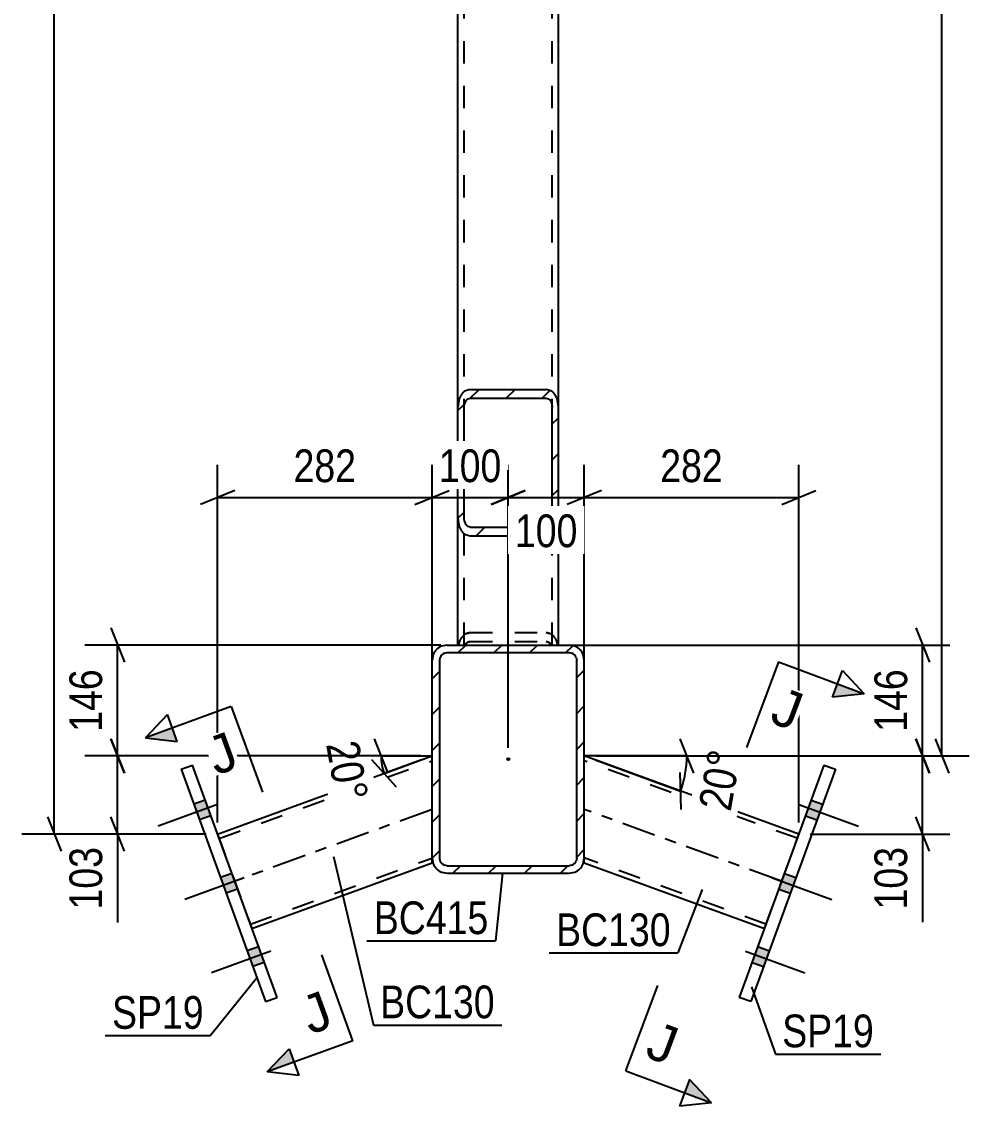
# Model space of a CAD drawing. Header units: millimetres. Extents: x 0 to 594, y 0 to 420.
# Drawn here: x 157.9 to 240.9, y 115 to 210 of the extents above; entities that cross this region are included whole.
import ezdxf

# ---------------------------------------------------------------- set-up
doc = ezdxf.new("R2010")
doc.units = ezdxf.units.MM
doc.linetypes.add('DXK_LINE_DOT2', pattern=[3.9198, 1.9599, -1.9599])
doc.linetypes.add('DXK_LINE_DOT3', pattern=[5.9187, 2.979, -0.9799, 0.9799, -0.9799])
doc.styles.add('Arial', font='ARIAL.TTF', dxfattribs={"height": 0.2})
doc.styles.add('Arial Narrow', font='ARIALN.TTF', dxfattribs={"height": 0.2})

# ---------------------------------------------------------------- blocks, each defined once
blk = doc.blocks.new('Part-761545824-6190 - 6049')
at = {"color": 2, "linetype": 'Continuous'}
for p, q in [((225.953, 138.83), (207.159, 145.67)), ((207.159, 136.37), (207.159, 136.722)), ((207.159, 136.37), (207.159, 136.305)), ((207.159, 136.305), (222.943, 130.56))]:
    blk.add_line(p, q, dxfattribs=at)
at = {"color": 7, "linetype": 'DXK_LINE_DOT2'}
for p, q in [((207.159, 145.605), (207.159, 145.67)), ((207.159, 136.722), (207.159, 145.67)), ((225.816, 138.454), (207.159, 145.245)), ((222.943, 130.56), (225.953, 138.83)), ((223.08, 130.936), (207.159, 136.731))]:
    blk.add_line(p, q, dxfattribs=at)
at = {"color": 7, "linetype": 'DXK_LINE_DOT3'}
blk.add_line((224.448, 134.695), (207.159, 140.988), dxfattribs=at)
blk = doc.blocks.new('Part-761545824-6150 - 6049')
at = {"linetype": 'Continuous'}
h = blk.add_hatch(dxfattribs=at)
h.set_pattern_fill('', scale=0.7, style=0, pattern_type=0)
h.set_pattern_definition([(45, (196.0926, 166.5004), (-1.57154, 1.57154), [])])
h.paths.add_polyline_path([(196.093, 176.231), (196.093, 166.5), (196.174, 165.905), (196.405, 165.399), (196.751, 165.062), (197.159, 164.943), (203.826, 164.943), (204.234, 165.062), (204.58, 165.399), (204.811, 165.905), (204.893, 166.5), (204.893, 176.231), (204.811, 176.827), (204.58, 177.332), (204.234, 177.67), (203.826, 177.788), (197.159, 177.788), (196.751, 177.67), (196.405, 177.332), (196.174, 176.827)])
h.paths.add_polyline_path([(196.782, 176.782), (196.955, 176.951), (197.159, 177.01), (203.826, 177.01), (204.03, 176.951), (204.203, 176.782), (204.319, 176.529), (204.359, 176.231), (204.359, 166.5), (204.319, 166.203), (204.203, 165.95), (204.03, 165.781), (203.826, 165.722), (197.159, 165.722), (196.955, 165.781), (196.782, 165.95), (196.667, 166.203), (196.626, 166.5), (196.626, 176.231), (196.667, 176.529)])
at = {"color": 2, "linetype": 'Continuous'}
for p, q in [((197.159, 177.788), (196.751, 177.67)), ((197.159, 177.788), (203.826, 177.788)), ((204.234, 177.67), (203.826, 177.788)), ((196.174, 176.827), (196.093, 176.231)), ((196.955, 176.951), (197.159, 177.01)), ((197.159, 177.01), (203.826, 177.01)), ((203.826, 177.01), (204.03, 176.951)), ((204.893, 176.231), (204.811, 176.827)), ((196.093, 166.5), (196.093, 176.231)), ((196.626, 176.231), (196.667, 176.529)), ((196.626, 166.5), (196.626, 176.231)), ((204.319, 176.529), (204.359, 176.231)), ((204.359, 166.5), (204.359, 176.231)), ((204.893, 166.5), (204.893, 176.231)), ((196.093, 155.389), (196.093, 166.5)), ((196.093, 166.5), (196.174, 165.905)), ((196.667, 166.203), (196.626, 166.5)), ((204.359, 166.5), (204.319, 166.203)), ((204.811, 165.905), (204.893, 166.5)), ((204.893, 155.389), (204.893, 166.5)), ((197.159, 165.722), (196.955, 165.781)), ((197.159, 165.722), (203.826, 165.722)), ((204.03, 165.781), (203.826, 165.722)), ((196.751, 165.062), (197.159, 164.943)), ((197.159, 164.943), (203.826, 164.943)), ((203.826, 164.943), (204.234, 165.062))]:
    blk.add_line(p, q, dxfattribs=at)
at = {"color": 7, "linetype": 'DXK_LINE_DOT2'}
for p, q in [((196.093, 166.5), (196.093, 176.231)), ((196.626, 155.389), (196.626, 176.231)), ((204.359, 155.389), (204.359, 176.231)), ((204.893, 166.5), (204.893, 176.231)), ((196.751, 156.371), (197.159, 156.489)), ((197.159, 156.489), (203.826, 156.489)), ((203.826, 156.489), (204.234, 156.371)), ((196.093, 155.389), (204.893, 155.389)), ((196.155, 155.389), (196.174, 155.528)), ((196.782, 155.483), (196.739, 155.389)), ((196.955, 155.652), (196.782, 155.483)), ((197.159, 155.711), (196.955, 155.652)), ((197.159, 155.711), (203.826, 155.711)), ((204.03, 155.652), (203.826, 155.711)), ((204.203, 155.483), (204.03, 155.652)), ((204.246, 155.389), (204.203, 155.483)), ((204.811, 155.528), (204.83, 155.389))]:
    blk.add_line(p, q, dxfattribs=at)
at = {"color": 2, "linetype": 'Continuous'}
for centre, radius, start, end in [((197.553, 176.501), 1.417, 124.46545, 166.70452), ((197.356, 176.366), 0.709, 124.46545, 166.70452), ((203.629, 176.366), 0.709, 13.29548, 55.53455), ((203.432, 176.501), 1.417, 13.29548, 55.53455), ((197.553, 166.231), 1.417, 193.29548, 235.53455), ((197.356, 166.365), 0.709, 193.29548, 235.53455), ((203.629, 166.365), 0.709, 304.46545, 346.70452), ((203.432, 166.231), 1.417, 304.46545, 346.70452)]:
    blk.add_arc(centre, radius, start, end, dxfattribs=at)
at = {"color": 7, "linetype": 'DXK_LINE_DOT2'}
for centre, start, end in [((197.553, 155.202), 124.46545, 166.70452), ((203.432, 155.202), 13.29548, 55.53455)]:
    blk.add_arc(centre, 1.417, start, end, dxfattribs=at)
blk = doc.blocks.new('Bolt-761545824-6103 - 6049')
at = {"linetype": 'Continuous'}
for points in [[(174.451, 140.426), (173.949, 141.804), (172.947, 141.44), (173.448, 140.061)], [(174.451, 140.426), (173.949, 141.804), (172.947, 141.44), (173.448, 140.061)], [(174.451, 140.426), (173.949, 141.804), (172.947, 141.44), (173.448, 140.061)], [(176.788, 134.005), (176.286, 135.383), (175.284, 135.018), (175.785, 133.64)], [(176.788, 134.005), (176.286, 135.383), (175.284, 135.018), (175.785, 133.64)], [(179.125, 127.584), (178.623, 128.962), (177.621, 128.597), (178.123, 127.219)], [(179.125, 127.584), (178.623, 128.962), (177.621, 128.597), (178.123, 127.219)], [(179.125, 127.584), (178.623, 128.962), (177.621, 128.597), (178.123, 127.219)]]:
    blk.add_hatch(color=1, dxfattribs=at).paths.add_polyline_path(points)
at = {"color": 1, "linetype": 'Continuous'}
for p, q in [((173.949, 141.804), (172.947, 141.44)), ((173.949, 141.804), (172.947, 141.44)), ((173.949, 141.804), (172.947, 141.44)), ((175.014, 141.412), (169.815, 139.519)), ((175.014, 141.412), (169.815, 139.519)), ((175.014, 141.412), (169.815, 139.519)), ((174.451, 140.426), (173.448, 140.061)), ((174.451, 140.426), (173.448, 140.061)), ((174.451, 140.426), (173.448, 140.061)), ((177.351, 134.991), (172.152, 133.098)), ((177.351, 134.991), (172.152, 133.098)), ((176.286, 135.383), (175.284, 135.018)), ((176.286, 135.383), (175.284, 135.018)), ((176.788, 134.005), (175.785, 133.64)), ((176.788, 134.005), (175.785, 133.64)), ((179.689, 128.569), (174.489, 126.677)), ((179.689, 128.569), (174.489, 126.677)), ((179.689, 128.569), (174.489, 126.677)), ((178.623, 128.962), (177.621, 128.597)), ((178.623, 128.962), (177.621, 128.597)), ((178.623, 128.962), (177.621, 128.597)), ((179.125, 127.584), (178.123, 127.219)), ((179.125, 127.584), (178.123, 127.219)), ((179.125, 127.584), (178.123, 127.219))]:
    blk.add_line(p, q, dxfattribs=at)
blk = doc.blocks.new('Bolt-761545824-6104 - 6049')
at = {"linetype": 'Continuous'}
for points in [[(227.036, 141.805), (226.535, 140.427), (227.537, 140.062), (228.039, 141.441)], [(227.036, 141.805), (226.535, 140.427), (227.537, 140.062), (228.039, 141.441)], [(227.036, 141.805), (226.535, 140.427), (227.537, 140.062), (228.039, 141.441)], [(224.699, 135.384), (224.198, 134.006), (225.2, 133.641), (225.702, 135.019)], [(224.699, 135.384), (224.198, 134.006), (225.2, 133.641), (225.702, 135.019)], [(222.362, 128.963), (221.86, 127.585), (222.863, 127.22), (223.364, 128.598)], [(222.362, 128.963), (221.86, 127.585), (222.863, 127.22), (223.364, 128.598)], [(222.362, 128.963), (221.86, 127.585), (222.863, 127.22), (223.364, 128.598)]]:
    blk.add_hatch(color=1, dxfattribs=at).paths.add_polyline_path(points)
at = {"color": 1, "linetype": 'Continuous'}
for p, q in [((227.036, 141.805), (228.039, 141.441)), ((227.036, 141.805), (228.039, 141.441)), ((227.036, 141.805), (228.039, 141.441)), ((225.971, 141.413), (231.171, 139.52)), ((225.971, 141.413), (231.171, 139.52)), ((225.971, 141.413), (231.171, 139.52)), ((226.535, 140.427), (227.537, 140.062)), ((226.535, 140.427), (227.537, 140.062)), ((226.535, 140.427), (227.537, 140.062)), ((223.634, 134.992), (228.834, 133.099)), ((223.634, 134.992), (228.834, 133.099)), ((224.699, 135.384), (225.702, 135.019)), ((224.699, 135.384), (225.702, 135.019)), ((224.198, 134.006), (225.2, 133.641)), ((224.198, 134.006), (225.2, 133.641)), ((221.297, 128.57), (226.496, 126.678)), ((221.297, 128.57), (226.496, 126.678)), ((221.297, 128.57), (226.496, 126.678)), ((222.362, 128.963), (223.364, 128.598)), ((222.362, 128.963), (223.364, 128.598)), ((222.362, 128.963), (223.364, 128.598)), ((221.86, 127.585), (222.863, 127.22)), ((221.86, 127.585), (222.863, 127.22)), ((221.86, 127.585), (222.863, 127.22))]:
    blk.add_line(p, q, dxfattribs=at)
blk = doc.blocks.new('Part-761545824-6132 - 6049')
at = {"color": 7, "linetype": 'DXK_LINE_DOT2'}
for p, q in [((196.093, 348.055), (204.893, 348.055)), ((196.093, 327.212), (196.093, 348.055)), ((196.626, 155.389), (196.626, 348.055)), ((204.359, 155.389), (204.359, 348.055)), ((204.893, 327.212), (204.893, 348.055)), ((196.093, 155.389), (196.093, 176.231)), ((204.893, 155.389), (204.893, 176.231)), ((196.093, 155.389), (204.893, 155.389))]:
    blk.add_line(p, q, dxfattribs=at)
at = {"color": 2, "linetype": 'Continuous'}
for p, q in [((196.093, 176.231), (196.093, 327.212)), ((204.893, 176.231), (204.893, 327.212))]:
    blk.add_line(p, q, dxfattribs=at)
blk = doc.blocks.new('Part-761545824-6138 - 6049')
at = {"color": 2, "linetype": 'Continuous'}
for p, q in [((175.032, 138.829), (193.826, 145.669)), ((178.042, 130.559), (193.826, 136.304)), ((193.826, 136.304), (193.826, 136.722))]:
    blk.add_line(p, q, dxfattribs=at)
at = {"color": 7, "linetype": 'DXK_LINE_DOT2'}
for p, q in [((193.826, 136.722), (193.826, 145.669)), ((175.169, 138.453), (193.826, 145.243)), ((175.032, 138.829), (178.042, 130.559)), ((177.905, 130.935), (193.826, 136.73))]:
    blk.add_line(p, q, dxfattribs=at)
at = {"color": 7, "linetype": 'DXK_LINE_DOT3'}
blk.add_line((193.826, 140.987), (176.537, 134.694), dxfattribs=at)
blk = doc.blocks.new('Part-761545824-6154 - 6049')
at = {"color": 7, "linetype": 'DXK_LINE_DOT2'}
for p, q in [((196.093, 155.389), (196.093, 181.999)), ((196.626, 155.389), (196.626, 181.999)), ((204.359, 155.389), (204.359, 181.999)), ((204.893, 155.389), (204.893, 181.999)), ((196.955, 156.431), (196.751, 156.371)), ((197.159, 156.49), (196.955, 156.431)), ((197.159, 156.49), (203.826, 156.49)), ((204.234, 156.371), (203.826, 156.49)), ((196.093, 155.389), (204.893, 155.389)), ((196.174, 155.529), (196.155, 155.389)), ((196.739, 155.389), (196.782, 155.483)), ((196.782, 155.483), (196.955, 155.652)), ((196.955, 155.652), (197.159, 155.711)), ((197.159, 155.711), (203.826, 155.711)), ((203.826, 155.711), (204.03, 155.652)), ((204.03, 155.652), (204.203, 155.483)), ((204.203, 155.483), (204.246, 155.389)), ((204.831, 155.389), (204.811, 155.529))]:
    blk.add_line(p, q, dxfattribs=at)
for centre, start, end in [((197.553, 155.203), 124.46641, 166.70508), ((203.432, 155.203), 13.29492, 55.53359)]:
    blk.add_arc(centre, 1.417, start, end, dxfattribs=at)
blk = doc.blocks.new('Part-761545824-6180 - 6049')
at = {"color": 2, "linetype": 'Continuous'}
for p, q in [((171.829, 144.509), (172.832, 144.874)), ((171.829, 144.509), (179.24, 124.149)), ((180.242, 124.514), (172.832, 144.874)), ((179.24, 124.149), (180.242, 124.514))]:
    blk.add_line(p, q, dxfattribs=at)
blk = doc.blocks.new('Part-761545824-6187 - 6049')
at = {"color": 2, "linetype": 'Continuous'}
for p, q in [((228.154, 144.875), (220.743, 124.515)), ((229.156, 144.51), (221.745, 124.15)), ((228.154, 144.875), (229.156, 144.51)), ((221.745, 124.15), (220.743, 124.515))]:
    blk.add_line(p, q, dxfattribs=at)
blk = doc.blocks.new('Part-761545824-6197 - 6049')
at = {"linetype": 'Continuous'}
h = blk.add_hatch(dxfattribs=at)
h.set_pattern_fill('', scale=0.7, style=0, pattern_type=0)
h.set_pattern_definition([(45, (193.826, 136.722), (-1.57154, 1.57154), [])])
h.paths.add_polyline_path([(193.826, 154.055), (193.826, 136.722), (193.927, 136.212), (194.216, 135.779), (194.649, 135.49), (195.159, 135.389), (205.826, 135.389), (206.336, 135.49), (206.769, 135.779), (207.058, 136.212), (207.159, 136.722), (207.159, 154.055), (207.058, 154.565), (206.769, 154.998), (206.336, 155.287), (205.826, 155.389), (195.159, 155.389), (194.649, 155.287), (194.216, 154.998), (193.927, 154.565)])
h.paths.add_polyline_path([(194.688, 154.527), (194.904, 154.671), (195.159, 154.722), (205.826, 154.722), (206.081, 154.671), (206.297, 154.527), (206.442, 154.31), (206.493, 154.055), (206.493, 136.722), (206.442, 136.467), (206.297, 136.251), (206.081, 136.106), (205.826, 136.055), (195.159, 136.055), (194.904, 136.106), (194.688, 136.251), (194.543, 136.467), (194.493, 136.722), (194.493, 154.055), (194.543, 154.31)])
blk.add_hatch(color=30, dxfattribs=at).paths.add_polyline_path([(200.493, 145.289, -1), (200.493, 145.489, -1)])
at = {"color": 2, "linetype": 'Continuous'}
for p, q in [((195.159, 155.389), (194.649, 155.287)), ((195.159, 155.389), (205.826, 155.389)), ((206.336, 155.287), (205.826, 155.389)), ((193.927, 154.565), (193.826, 154.055)), ((193.826, 136.722), (193.826, 154.055)), ((194.493, 154.055), (194.543, 154.31)), ((194.493, 136.722), (194.493, 154.055)), ((194.904, 154.671), (195.159, 154.722)), ((195.159, 154.722), (205.826, 154.722)), ((205.826, 154.722), (206.081, 154.671)), ((206.442, 154.31), (206.493, 154.055)), ((206.493, 136.722), (206.493, 154.055)), ((207.159, 154.055), (207.058, 154.565)), ((207.159, 136.722), (207.159, 154.055)), ((193.826, 136.722), (193.927, 136.212)), ((194.543, 136.467), (194.493, 136.722)), ((195.159, 136.055), (194.904, 136.106)), ((195.159, 136.055), (205.826, 136.055)), ((206.081, 136.106), (205.826, 136.055)), ((206.493, 136.722), (206.442, 136.467)), ((207.058, 136.212), (207.159, 136.722)), ((194.649, 135.49), (195.159, 135.389)), ((195.159, 135.389), (205.826, 135.389)), ((205.826, 135.389), (206.336, 135.49))]:
    blk.add_line(p, q, dxfattribs=at)
at = {"color": 7, "linetype": 'DXK_LINE_DOT3'}
blk.add_line((200.493, 145.389), (200.493, 145.389), dxfattribs=at)
at = {"color": 30, "linetype": 'DXK_LINE_DOT3'}
blk.add_line((200.493, 145.389), (200.493, 145.389), dxfattribs=at)
at = {"color": 30, "linetype": 'Continuous'}
blk.add_circle((200.493, 145.389), 0.1, dxfattribs=at)
at = {"color": 2, "linetype": 'Continuous'}
for centre, radius, start, end in [((195.159, 154.055), 1.333, 112.5, 157.5), ((205.826, 154.055), 1.333, 22.5, 67.5), ((195.159, 154.055), 0.667, 112.5, 157.5), ((205.826, 154.055), 0.667, 22.5, 67.5), ((195.159, 136.722), 1.333, 202.5, 247.5), ((195.159, 136.722), 0.667, 202.5, 247.5), ((205.826, 136.722), 0.667, 292.5, 337.5), ((205.826, 136.722), 1.333, 292.5, 337.5)]:
    blk.add_arc(centre, radius, start, end, dxfattribs=at)
blk = doc.blocks.new('AngleDimension-761545824-11494 - 6049')
at = {"color": 7, "linetype": 'Continuous'}
for p, q in [((188.75, 147.169), (189.95, 144.169)), ((189.35, 145.669), (193.826, 145.669)), ((189.62, 144.138), (193.826, 145.669)), ((190.697, 142.934), (188.543, 145.343)), ((192.886, 145.327), (189.62, 144.138))]:
    blk.add_line(p, q, dxfattribs=at)
blk.add_arc((193.826, 145.669), 4.476, 180, 200, dxfattribs=at)
at = {"color": 0}
blk.add_wipeout([(184.956, 140.826), (189.093, 141.555), (187.971, 147.916), (183.835, 147.187)], dxfattribs=at)
at = {"color": 3, "style": 'Arial Narrow'}
blk.add_text('20°', height=2.8633, rotation=-80.0021, dxfattribs=at).set_placement((184.53, 146.7))
blk = doc.blocks.new('StraightDimension-761545824-11134 - 6049')
at = {"color": 7, "linetype": 'Continuous'}
for p, q in [((207.159, 146.84), (207.159, 171.163)), ((225.953, 139.83), (225.953, 171.163)), ((208.659, 168.913), (205.659, 167.713)), ((207.159, 168.313), (225.953, 168.313)), ((224.453, 167.713), (227.453, 168.913))]:
    blk.add_line(p, q, dxfattribs=at)
at = {"color": 0}
blk.add_wipeout([(219.898, 169.063), (219.898, 173.263), (213.214, 173.263), (213.214, 169.063)], dxfattribs=at)
at = {"color": 3, "style": 'Arial Narrow'}
blk.add_text('282', height=2.8633, dxfattribs=at).set_placement((213.814, 169.663))
blk = doc.blocks.new('StraightDimension-761545824-11136 - 6049')
at = {"color": 7, "linetype": 'Continuous'}
for p, q in [((193.826, 147.237), (193.826, 171.163)), ((200.493, 146.389), (200.493, 171.163)), ((192.326, 167.713), (195.326, 168.913)), ((193.826, 168.313), (200.493, 168.313)), ((201.993, 168.913), (198.993, 167.713))]:
    blk.add_line(p, q, dxfattribs=at)
at = {"color": 0}
blk.add_wipeout([(200.501, 169.063), (200.501, 173.263), (193.817, 173.263), (193.817, 169.063)], dxfattribs=at)
at = {"color": 3, "style": 'Arial Narrow'}
blk.add_text('100', height=2.8633, dxfattribs=at).set_placement((194.417, 169.663))
blk = doc.blocks.new('StraightDimension-761545824-11135 - 6049')
at = {"color": 7, "linetype": 'Continuous'}
for p, q in [((200.493, 146.389), (200.493, 170.713)), ((207.159, 146.84), (207.159, 170.713)), ((198.993, 167.713), (201.993, 168.913)), ((200.493, 168.313), (207.159, 168.313)), ((208.659, 168.913), (205.659, 167.713))]:
    blk.add_line(p, q, dxfattribs=at)
at = {"color": 0}
blk.add_wipeout([(207.168, 163.363), (207.168, 167.563), (200.484, 167.563), (200.484, 163.363)], dxfattribs=at)
at = {"color": 3, "style": 'Arial Narrow'}
blk.add_text('100', height=2.8633, dxfattribs=at).set_placement((201.084, 163.963))
blk = doc.blocks.new('StraightDimension-761545824-11137 - 6049')
at = {"color": 7, "linetype": 'Continuous'}
for p, q in [((175.032, 139.829), (175.032, 171.163)), ((193.826, 147.237), (193.826, 171.163)), ((176.532, 168.913), (173.532, 167.713)), ((175.032, 168.313), (193.826, 168.313)), ((192.326, 167.713), (195.326, 168.913))]:
    blk.add_line(p, q, dxfattribs=at)
at = {"color": 0}
blk.add_wipeout([(187.771, 169.063), (187.771, 173.263), (181.087, 173.263), (181.087, 169.063)], dxfattribs=at)
at = {"color": 3, "style": 'Arial Narrow'}
blk.add_text('282', height=2.8633, dxfattribs=at).set_placement((181.687, 169.663))
blk = doc.blocks.new('StraightDimension-761545824-11283 - 6049')
at = {"color": 7, "linetype": 'Continuous'}
for p, q in [((236.197, 147.17), (237.397, 144.17)), ((208.159, 145.67), (239.197, 145.67)), ((236.797, 138.83), (236.797, 145.67)), ((237.397, 137.33), (236.197, 140.33)), ((226.953, 138.83), (239.197, 138.83)), ((236.797, 138.83), (236.797, 131.095)), ((236.797, 138.83), (236.797, 131.095))]:
    blk.add_line(p, q, dxfattribs=at)
at = {"color": 0}
blk.add_wipeout([(236.047, 138.305), (231.847, 138.305), (231.847, 131.62), (236.047, 131.62)], dxfattribs=at)
at = {"color": 3, "style": 'Arial Narrow'}
blk.add_text('103', height=2.8633, rotation=90.00021, dxfattribs=at).set_placement((235.447, 132.22))
blk = doc.blocks.new('StraightDimension-761545824-11252 - 6049')
at = {"color": 7, "linetype": 'Continuous'}
for p, q in [((165.663, 156.889), (166.863, 153.889)), ((194.581, 155.389), (163.413, 155.389)), ((166.263, 145.669), (166.263, 155.389)), ((166.863, 144.169), (165.663, 147.169)), ((192.826, 145.669), (163.413, 145.669))]:
    blk.add_line(p, q, dxfattribs=at)
at = {"color": 0}
blk.add_wipeout([(165.513, 153.871), (161.313, 153.871), (161.313, 147.187), (165.513, 147.187)], dxfattribs=at)
at = {"color": 3, "style": 'Arial Narrow'}
blk.add_text('146', height=2.8633, rotation=90.00021, dxfattribs=at).set_placement((164.913, 147.787))
blk = doc.blocks.new('StraightDimension-761545824-11253 - 6049')
at = {"color": 7, "linetype": 'Continuous'}
for p, q in [((165.663, 147.169), (166.863, 144.169)), ((192.826, 145.669), (163.413, 145.669)), ((166.263, 138.829), (166.263, 145.669)), ((166.863, 137.329), (165.663, 140.329)), ((174.032, 138.829), (163.413, 138.829)), ((166.263, 138.829), (166.263, 131.094)), ((166.263, 138.829), (166.263, 131.094))]:
    blk.add_line(p, q, dxfattribs=at)
at = {"color": 0}
blk.add_wipeout([(165.513, 138.304), (161.313, 138.304), (161.313, 131.619), (165.513, 131.619)], dxfattribs=at)
at = {"color": 3, "style": 'Arial Narrow'}
blk.add_text('103', height=2.8633, rotation=90.00021, dxfattribs=at).set_placement((164.913, 132.219))
blk = doc.blocks.new('StraightDimension-761545824-11282 - 6049')
at = {"color": 7, "linetype": 'Continuous'}
for p, q in [((236.197, 156.889), (237.397, 153.889)), ((205.907, 155.389), (239.197, 155.389)), ((236.797, 145.67), (236.797, 155.389)), ((237.397, 144.17), (236.197, 147.17)), ((208.159, 145.67), (239.197, 145.67))]:
    blk.add_line(p, q, dxfattribs=at)
at = {"color": 0}
blk.add_wipeout([(236.047, 153.872), (231.847, 153.872), (231.847, 147.187), (236.047, 147.187)], dxfattribs=at)
at = {"color": 3, "style": 'Arial Narrow'}
blk.add_text('146', height=2.8633, rotation=90.00021, dxfattribs=at).set_placement((235.447, 147.787))
blk = doc.blocks.new('AngleDimension-761545824-11509 - 6049')
at = {"color": 7, "linetype": 'Continuous'}
for p, q in [((215.541, 147.17), (216.741, 144.17)), ((216.141, 145.67), (207.159, 145.67)), ((215.599, 142.598), (207.159, 145.67)), ((208.099, 145.328), (215.599, 142.598)), ((215.65, 140.984), (215.548, 144.213))]:
    blk.add_line(p, q, dxfattribs=at)
blk.add_arc((207.159, 145.67), 8.981, 339.99999, 0, dxfattribs=at)
at = {"color": 0}
blk.add_wipeout([(221.587, 146.405), (217.451, 147.135), (216.33, 140.774), (220.466, 140.045)], dxfattribs=at)
at = {"color": 3, "style": 'Arial Narrow'}
blk.add_text('20°', height=2.8633, rotation=80.0021, dxfattribs=at).set_placement((219.979, 140.74))
blk = doc.blocks.new('StraightDimension-761545824-12221 - 6049')
at = {"color": 7, "linetype": 'Continuous'}
for p, q in [((160.717, 138.829), (160.717, 360.923)), ((160.117, 140.329), (161.317, 137.329)), ((174.032, 138.829), (157.867, 138.829))]:
    blk.add_line(p, q, dxfattribs=at)
blk = doc.blocks.new('StraightDimension-761545824-12251 - 6049')
at = {"color": 7, "linetype": 'Continuous'}
for p, q in [((238.493, 145.67), (238.493, 360.924)), ((237.893, 147.17), (239.093, 144.17)), ((208.159, 145.67), (240.893, 145.67))]:
    blk.add_line(p, q, dxfattribs=at)
blk = doc.blocks.new('Mark-761545824-11529 - 6049')
at = {"color": 30, "linetype": 'Continuous'}
for p, q in [((221.797, 125.431), (223.899, 119.549)), ((223.899, 119.549), (233.138, 119.549))]:
    blk.add_line(p, q, dxfattribs=at)
at = {"color": 0}
blk.add_wipeout([(232.538, 120.149), (232.538, 123.149), (224.499, 123.149), (224.499, 120.149)], dxfattribs=at)
blk.add_wipeout([(232.538, 120.149), (232.538, 123.149), (224.499, 123.149), (224.499, 120.149)], dxfattribs=at)
at = {"color": 3, "style": 'Arial Narrow'}
blk.add_text('SP19', height=2.8633, dxfattribs=at).set_placement((224.499, 120.149))
blk = doc.blocks.new('SectionMark-761545824-11903 - 6049')
at = {"linetype": 'Continuous'}
for points in [[(171.061, 148.124), (171.489, 146.95), (168.712, 147.269)], [(181.29, 120.02), (181.718, 118.845), (179.369, 117.99)]]:
    blk.add_hatch(color=6, dxfattribs=at).paths.add_polyline_path(points)
at = {"color": 6, "linetype": 'Continuous'}
for p, q in [((168.712, 147.269), (170.634, 149.299)), ((171.489, 146.95), (170.634, 149.299)), ((168.712, 147.269), (171.489, 146.95)), ((186.886, 120.726), (179.369, 117.99)), ((179.369, 117.99), (181.29, 120.02)), ((181.29, 120.02), (182.145, 117.671)), ((182.145, 117.671), (179.369, 117.99))]:
    blk.add_line(p, q, dxfattribs=at)
at = {"color": 0, "linetype": 'Continuous'}
for points in [[(177.085, 144.73), (175.888, 148.019), (173.695, 147.22), (174.892, 143.931)], [(185.348, 122.029), (184.151, 125.318), (181.957, 124.519), (183.154, 121.23)]]:
    blk.add_wipeout(points, dxfattribs=at)
at = {"color": 6, "linetype": 'Continuous'}
for p, q in [((176.23, 150.005), (168.712, 147.269)), ((176.23, 150.005), (178.966, 142.488)), ((186.886, 120.726), (184.15, 128.244))]:
    blk.add_line(p, q, dxfattribs=at)
at = {"color": 3, "linetype": 'Continuous', "style": 'Arial'}
for p in [(174.892, 143.931), (183.154, 121.23)]:
    blk.add_text('J', height=3.343, rotation=20.00196, dxfattribs=at).set_placement(p)
blk = doc.blocks.new('Mark-761545824-11523 - 6049')
at = {"color": 30, "linetype": 'Continuous'}
for p, q in [((185.174, 136.854), (188.677, 122.088)), ((188.677, 122.088), (199.926, 122.088))]:
    blk.add_line(p, q, dxfattribs=at)
at = {"color": 0}
blk.add_wipeout([(199.326, 122.688), (199.326, 125.688), (189.277, 125.688), (189.277, 122.688)], dxfattribs=at)
blk.add_wipeout([(199.326, 122.688), (199.326, 125.688), (189.277, 125.688), (189.277, 122.688)], dxfattribs=at)
at = {"color": 3, "style": 'Arial Narrow'}
blk.add_text('BC130', height=2.8633, dxfattribs=at).set_placement((189.277, 122.688))
blk = doc.blocks.new('Mark-761545824-11526 - 6049')
at = {"color": 30, "linetype": 'Continuous'}
for p in [(178.54, 126.276), (165.183, 121.169)]:
    blk.add_line(p, (174.422, 121.169), dxfattribs=at)
at = {"color": 0}
blk.add_wipeout([(173.822, 121.769), (173.822, 124.769), (165.783, 124.769), (165.783, 121.769)], dxfattribs=at)
blk.add_wipeout([(173.822, 121.769), (173.822, 124.769), (165.783, 124.769), (165.783, 121.769)], dxfattribs=at)
at = {"color": 3, "style": 'Arial Narrow'}
blk.add_text('SP19', height=2.8633, dxfattribs=at).set_placement((165.783, 121.769))
blk = doc.blocks.new('Mark-761545824-11532 - 6049')
at = {"color": 30, "linetype": 'Continuous'}
for p in [(217.493, 133.963), (204.095, 128.413)]:
    blk.add_line(p, (215.344, 128.413), dxfattribs=at)
at = {"color": 0}
blk.add_wipeout([(214.744, 129.013), (214.744, 132.013), (204.695, 132.013), (204.695, 129.013)], dxfattribs=at)
blk.add_wipeout([(214.744, 129.013), (214.744, 132.013), (204.695, 132.013), (204.695, 129.013)], dxfattribs=at)
at = {"color": 3, "style": 'Arial Narrow'}
blk.add_text('BC130', height=2.8633, dxfattribs=at).set_placement((204.695, 129.013))
blk = doc.blocks.new('Mark-761545824-11535 - 6049')
at = {"color": 30, "linetype": 'Continuous'}
for p in [(199.997, 135.389), (188.121, 129.464)]:
    blk.add_line(p, (199.37, 129.464), dxfattribs=at)
at = {"color": 0}
blk.add_wipeout([(198.77, 130.064), (198.77, 133.064), (188.721, 133.064), (188.721, 130.064)], dxfattribs=at)
blk.add_wipeout([(198.77, 130.064), (198.77, 133.064), (188.721, 133.064), (188.721, 130.064)], dxfattribs=at)
at = {"color": 3, "style": 'Arial Narrow'}
blk.add_text('BC415', height=2.8633, dxfattribs=at).set_placement((188.721, 130.064))
blk = doc.blocks.new('SectionMark-761545824-11902 - 6049')
at = {"linetype": 'Continuous'}
for points in [[(228.898, 150.824), (229.335, 151.995), (231.677, 151.121)], [(215.952, 116.147), (216.389, 117.318), (218.294, 115.273)]]:
    blk.add_hatch(color=6, dxfattribs=at).paths.add_polyline_path(points)
at = {"color": 6, "linetype": 'Continuous'}
for p, q in [((228.898, 150.824), (229.772, 153.166)), ((229.772, 153.166), (231.677, 151.121)), ((231.677, 151.121), (228.898, 150.824)), ((216.389, 117.318), (215.514, 114.976)), ((218.294, 115.273), (216.389, 117.318)), ((218.294, 115.273), (215.514, 114.976))]:
    blk.add_line(p, q, dxfattribs=at)
at = {"color": 0, "linetype": 'Continuous'}
for points in [[(225.47, 147.834), (226.694, 151.113), (224.507, 151.93), (223.283, 148.651)], [(214.535, 118.544), (215.759, 121.823), (213.572, 122.64), (212.348, 119.361)]]:
    blk.add_wipeout(points, dxfattribs=at)
at = {"color": 6, "linetype": 'Continuous'}
for p, q in [((224.182, 153.919), (221.384, 146.424)), ((224.182, 153.919), (231.677, 151.121)), ((210.799, 118.071), (213.597, 125.566)), ((210.799, 118.071), (218.294, 115.273))]:
    blk.add_line(p, q, dxfattribs=at)
at = {"color": 3, "linetype": 'Continuous', "style": 'Arial'}
for p in [(223.283, 148.651), (212.348, 119.361)]:
    blk.add_text('J', height=3.343, rotation=-20.47178, dxfattribs=at).set_placement(p)

msp = doc.modelspace()

# ---------------------------------------------------------------- block references
for name in ['Part-761545824-6132 - 6049', 'Part-761545824-6154 - 6049', 'Part-761545824-6150 - 6049', 'Part-761545824-6197 - 6049', 'Part-761545824-6138 - 6049', 'Part-761545824-6190 - 6049', 'Part-761545824-6180 - 6049', 'Part-761545824-6187 - 6049', 'Bolt-761545824-6103 - 6049', 'Bolt-761545824-6104 - 6049']:
    msp.add_blockref(name, (0, 0))

# ---------------------------------------------------------------- next in the draw order: block references
for name in ['StraightDimension-761545824-11134 - 6049', 'AngleDimension-761545824-11494 - 6049', 'Mark-761545824-11529 - 6049']:
    msp.add_blockref(name, (0, 0))

# ---------------------------------------------------------------- next in the draw order: block references
msp.add_blockref('StraightDimension-761545824-11136 - 6049', (0, 0))

# ---------------------------------------------------------------- next in the draw order: block references
for name in ['StraightDimension-761545824-11137 - 6049', 'StraightDimension-761545824-11135 - 6049']:
    msp.add_blockref(name, (0, 0))

# ---------------------------------------------------------------- next in the draw order: block references
for name in ['StraightDimension-761545824-11252 - 6049', 'StraightDimension-761545824-11283 - 6049']:
    msp.add_blockref(name, (0, 0))

# ---------------------------------------------------------------- next in the draw order: block references
for name in ['StraightDimension-761545824-11282 - 6049', 'StraightDimension-761545824-11253 - 6049', 'Mark-761545824-11532 - 6049']:
    msp.add_blockref(name, (0, 0))

# ---------------------------------------------------------------- next in the draw order: block references
for name in ['StraightDimension-761545824-12221 - 6049', 'AngleDimension-761545824-11509 - 6049']:
    msp.add_blockref(name, (0, 0))

# ---------------------------------------------------------------- next in the draw order: block references
for name in ['StraightDimension-761545824-12251 - 6049', 'SectionMark-761545824-11903 - 6049']:
    msp.add_blockref(name, (0, 0))

# ---------------------------------------------------------------- next in the draw order: block references
for name in ['SectionMark-761545824-11902 - 6049', 'Mark-761545824-11523 - 6049', 'Mark-761545824-11526 - 6049']:
    msp.add_blockref(name, (0, 0))

# ---------------------------------------------------------------- next in the draw order: block references
msp.add_blockref('Mark-761545824-11535 - 6049', (0, 0))

doc.saveas('drawing.dxf')
